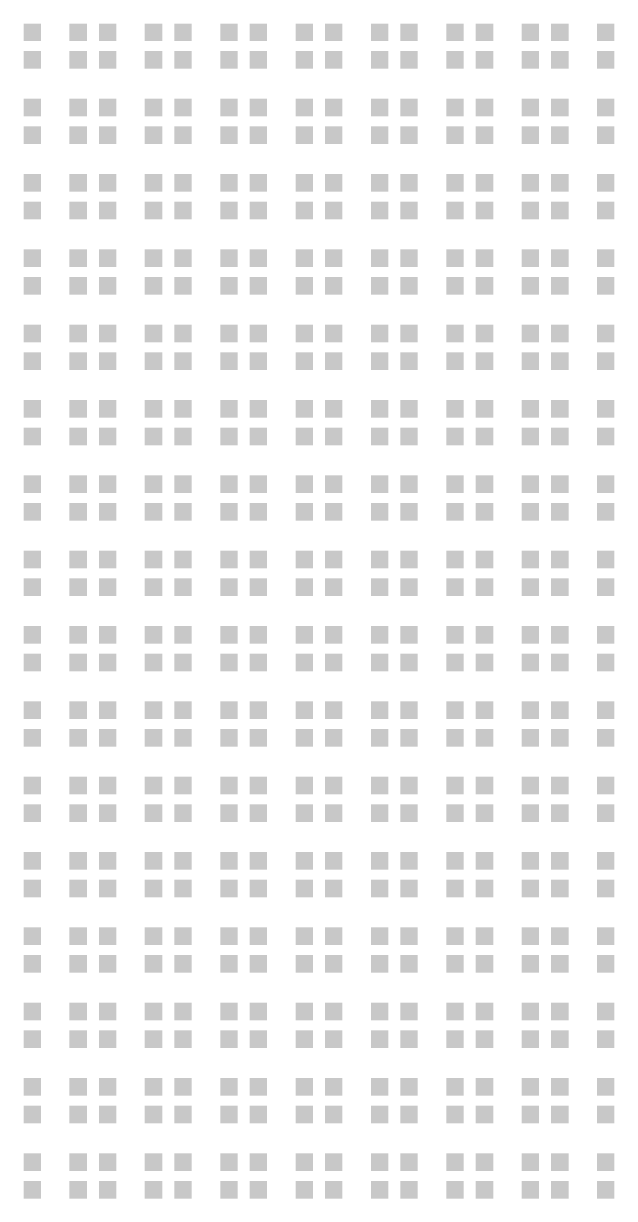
# Model space of a CAD drawing. Header units: millimetres. Extents: x 984 to 3785, y -2474 to -1275.
# Drawn here: x 984 to 1582, y -2474 to -1285 of the extents above; entities that cross this region are included whole.
import ezdxf

# ---------------------------------------------------------------- set-up
doc = ezdxf.new("R2010")
doc.units = ezdxf.units.MM
doc.layers.add('BLACK', color=23, linetype='CONTINUOUS', lineweight=100)

msp = doc.modelspace()

# ---------------------------------------------------------------- hatches: boundary and pattern name
at = {"layer": 'BLACK', "lineweight": 0}
for points in [[(983.869, -1285.24), (983.869, -1303.02), (1001.649, -1303.02), (1001.649, -1285.24)], [(1030.351, -1285.24), (1030.351, -1303.02), (1048.131, -1303.02), (1048.131, -1285.24)], [(1060.069, -1285.24), (1060.069, -1303.02), (1077.849, -1303.02), (1077.849, -1285.24)], [(1106.551, -1285.24), (1106.551, -1303.02), (1124.331, -1303.02), (1124.331, -1285.24)], [(1136.269, -1285.24), (1136.269, -1303.02), (1154.049, -1303.02), (1154.049, -1285.24)], [(1182.751, -1285.24), (1182.751, -1303.02), (1200.531, -1303.02), (1200.531, -1285.24)], [(1212.469, -1285.24), (1212.469, -1303.02), (1230.249, -1303.02), (1230.249, -1285.24)], [(1258.951, -1285.24), (1258.951, -1303.02), (1276.731, -1303.02), (1276.731, -1285.24)], [(1288.669, -1285.24), (1288.669, -1303.02), (1306.449, -1303.02), (1306.449, -1285.24)], [(1335.151, -1285.24), (1335.151, -1303.02), (1352.931, -1303.02), (1352.931, -1285.24)], [(1364.869, -1285.24), (1364.869, -1303.02), (1382.649, -1303.02), (1382.649, -1285.24)], [(1411.351, -1285.24), (1411.351, -1303.02), (1429.131, -1303.02), (1429.131, -1285.24)], [(1441.069, -1285.24), (1441.069, -1303.02), (1458.849, -1303.02), (1458.849, -1285.24)], [(1487.551, -1285.24), (1487.551, -1303.02), (1505.331, -1303.02), (1505.331, -1285.24)], [(1517.269, -1285.24), (1517.269, -1303.02), (1535.049, -1303.02), (1535.049, -1285.24)], [(1563.751, -1285.24), (1563.751, -1303.02), (1581.531, -1303.02), (1581.531, -1285.24)], [(983.869, -1313.18), (983.869, -1330.96), (1001.649, -1330.96), (1001.649, -1313.18)], [(1030.351, -1330.96), (1048.131, -1330.96), (1048.131, -1313.18), (1030.351, -1313.18)], [(1060.069, -1313.18), (1060.069, -1330.96), (1077.849, -1330.96), (1077.849, -1313.18)], [(1106.551, -1330.96), (1124.331, -1330.96), (1124.331, -1313.18), (1106.551, -1313.18)], [(1136.269, -1313.18), (1136.269, -1330.96), (1154.049, -1330.96), (1154.049, -1313.18)], [(1182.751, -1330.96), (1200.531, -1330.96), (1200.531, -1313.18), (1182.751, -1313.18)], [(1212.469, -1313.18), (1212.469, -1330.96), (1230.249, -1330.96), (1230.249, -1313.18)], [(1258.951, -1330.96), (1276.731, -1330.96), (1276.731, -1313.18), (1258.951, -1313.18)], [(1288.669, -1313.18), (1288.669, -1330.96), (1306.449, -1330.96), (1306.449, -1313.18)], [(1335.151, -1330.96), (1352.931, -1330.96), (1352.931, -1313.18), (1335.151, -1313.18)], [(1364.869, -1313.18), (1364.869, -1330.96), (1382.649, -1330.96), (1382.649, -1313.18)], [(1411.351, -1330.96), (1429.131, -1330.96), (1429.131, -1313.18), (1411.351, -1313.18)], [(1441.069, -1313.18), (1441.069, -1330.96), (1458.849, -1330.96), (1458.849, -1313.18)], [(1487.551, -1330.96), (1505.331, -1330.96), (1505.331, -1313.18), (1487.551, -1313.18)], [(1517.269, -1313.18), (1517.269, -1330.96), (1535.049, -1330.96), (1535.049, -1313.18)], [(1563.751, -1330.96), (1581.531, -1330.96), (1581.531, -1313.18), (1563.751, -1313.18)], [(983.869, -1361.44), (983.869, -1379.22), (1001.649, -1379.22), (1001.649, -1361.44)], [(1030.351, -1379.22), (1048.131, -1379.22), (1048.131, -1361.44), (1030.351, -1361.44)], [(1060.069, -1361.44), (1060.069, -1379.22), (1077.849, -1379.22), (1077.849, -1361.44)], [(1106.551, -1379.22), (1124.331, -1379.22), (1124.331, -1361.44), (1106.551, -1361.44)], [(1136.269, -1361.44), (1136.269, -1379.22), (1154.049, -1379.22), (1154.049, -1361.44)], [(1182.751, -1379.22), (1200.531, -1379.22), (1200.531, -1361.44), (1182.751, -1361.44)], [(1212.469, -1361.44), (1212.469, -1379.22), (1230.249, -1379.22), (1230.249, -1361.44)], [(1258.951, -1379.22), (1276.731, -1379.22), (1276.731, -1361.44), (1258.951, -1361.44)], [(1288.669, -1361.44), (1288.669, -1379.22), (1306.449, -1379.22), (1306.449, -1361.44)], [(1335.151, -1379.22), (1352.931, -1379.22), (1352.931, -1361.44), (1335.151, -1361.44)], [(1364.869, -1361.44), (1364.869, -1379.22), (1382.649, -1379.22), (1382.649, -1361.44)], [(1411.351, -1379.22), (1429.131, -1379.22), (1429.131, -1361.44), (1411.351, -1361.44)], [(1441.069, -1361.44), (1441.069, -1379.22), (1458.849, -1379.22), (1458.849, -1361.44)], [(1487.551, -1379.22), (1505.331, -1379.22), (1505.331, -1361.44), (1487.551, -1361.44)], [(1517.269, -1361.44), (1517.269, -1379.22), (1535.049, -1379.22), (1535.049, -1361.44)], [(1563.751, -1379.22), (1581.531, -1379.22), (1581.531, -1361.44), (1563.751, -1361.44)], [(983.869, -1389.38), (983.869, -1407.16), (1001.649, -1407.16), (1001.649, -1389.38)], [(1030.351, -1407.16), (1048.131, -1407.16), (1048.131, -1389.38), (1030.351, -1389.38)], [(1060.069, -1389.38), (1060.069, -1407.16), (1077.849, -1407.16), (1077.849, -1389.38)], [(1106.551, -1407.16), (1124.331, -1407.16), (1124.331, -1389.38), (1106.551, -1389.38)], [(1136.269, -1389.38), (1136.269, -1407.16), (1154.049, -1407.16), (1154.049, -1389.38)], [(1182.751, -1407.16), (1200.531, -1407.16), (1200.531, -1389.38), (1182.751, -1389.38)], [(1212.469, -1389.38), (1212.469, -1407.16), (1230.249, -1407.16), (1230.249, -1389.38)], [(1258.951, -1407.16), (1276.731, -1407.16), (1276.731, -1389.38), (1258.951, -1389.38)], [(1288.669, -1389.38), (1288.669, -1407.16), (1306.449, -1407.16), (1306.449, -1389.38)], [(1335.151, -1407.16), (1352.931, -1407.16), (1352.931, -1389.38), (1335.151, -1389.38)], [(1364.869, -1389.38), (1364.869, -1407.16), (1382.649, -1407.16), (1382.649, -1389.38)], [(1411.351, -1407.16), (1429.131, -1407.16), (1429.131, -1389.38), (1411.351, -1389.38)], [(1441.069, -1389.38), (1441.069, -1407.16), (1458.849, -1407.16), (1458.849, -1389.38)], [(1487.551, -1407.16), (1505.331, -1407.16), (1505.331, -1389.38), (1487.551, -1389.38)], [(1517.269, -1389.38), (1517.269, -1407.16), (1535.049, -1407.16), (1535.049, -1389.38)], [(1563.751, -1407.16), (1581.531, -1407.16), (1581.531, -1389.38), (1563.751, -1389.38)], [(983.869, -1437.64), (983.869, -1455.42), (1001.649, -1455.42), (1001.649, -1437.64)], [(1030.351, -1437.64), (1030.351, -1455.42), (1048.131, -1455.42), (1048.131, -1437.64)], [(1060.069, -1455.42), (1077.849, -1455.42), (1077.849, -1437.64), (1060.069, -1437.64)], [(1106.551, -1455.42), (1124.331, -1455.42), (1124.331, -1437.64), (1106.551, -1437.64)], [(1136.269, -1437.64), (1136.269, -1455.42), (1154.049, -1455.42), (1154.049, -1437.64)], [(1182.751, -1437.64), (1182.751, -1455.42), (1200.531, -1455.42), (1200.531, -1437.64)], [(1212.469, -1455.42), (1230.249, -1455.42), (1230.249, -1437.64), (1212.469, -1437.64)], [(1258.951, -1455.42), (1276.731, -1455.42), (1276.731, -1437.64), (1258.951, -1437.64)], [(1288.669, -1437.64), (1288.669, -1455.42), (1306.449, -1455.42), (1306.449, -1437.64)], [(1335.151, -1437.64), (1335.151, -1455.42), (1352.931, -1455.42), (1352.931, -1437.64)], [(1364.869, -1455.42), (1382.649, -1455.42), (1382.649, -1437.64), (1364.869, -1437.64)], [(1411.351, -1455.42), (1429.131, -1455.42), (1429.131, -1437.64), (1411.351, -1437.64)], [(1441.069, -1437.64), (1441.069, -1455.42), (1458.849, -1455.42), (1458.849, -1437.64)], [(1487.551, -1437.64), (1487.551, -1455.42), (1505.331, -1455.42), (1505.331, -1437.64)], [(1517.269, -1455.42), (1535.049, -1455.42), (1535.049, -1437.64), (1517.269, -1437.64)], [(1563.751, -1455.42), (1581.531, -1455.42), (1581.531, -1437.64), (1563.751, -1437.64)], [(983.869, -1465.58), (983.869, -1483.36), (1001.649, -1483.36), (1001.649, -1465.58)], [(1030.351, -1483.36), (1048.131, -1483.36), (1048.131, -1465.58), (1030.351, -1465.58)], [(1060.069, -1465.58), (1060.069, -1483.36), (1077.849, -1483.36), (1077.849, -1465.58)], [(1106.551, -1483.36), (1124.331, -1483.36), (1124.331, -1465.58), (1106.551, -1465.58)], [(1136.269, -1465.58), (1136.269, -1483.36), (1154.049, -1483.36), (1154.049, -1465.58)], [(1182.751, -1483.36), (1200.531, -1483.36), (1200.531, -1465.58), (1182.751, -1465.58)], [(1212.469, -1465.58), (1212.469, -1483.36), (1230.249, -1483.36), (1230.249, -1465.58)], [(1258.951, -1483.36), (1276.731, -1483.36), (1276.731, -1465.58), (1258.951, -1465.58)], [(1288.669, -1465.58), (1288.669, -1483.36), (1306.449, -1483.36), (1306.449, -1465.58)], [(1335.151, -1483.36), (1352.931, -1483.36), (1352.931, -1465.58), (1335.151, -1465.58)], [(1364.869, -1465.58), (1364.869, -1483.36), (1382.649, -1483.36), (1382.649, -1465.58)], [(1411.351, -1483.36), (1429.131, -1483.36), (1429.131, -1465.58), (1411.351, -1465.58)], [(1441.069, -1465.58), (1441.069, -1483.36), (1458.849, -1483.36), (1458.849, -1465.58)], [(1487.551, -1483.36), (1505.331, -1483.36), (1505.331, -1465.58), (1487.551, -1465.58)], [(1517.269, -1465.58), (1517.269, -1483.36), (1535.049, -1483.36), (1535.049, -1465.58)], [(1563.751, -1483.36), (1581.531, -1483.36), (1581.531, -1465.58), (1563.751, -1465.58)], [(983.869, -1513.84), (983.869, -1531.62), (1001.649, -1531.62), (1001.649, -1513.84)], [(1030.351, -1513.84), (1030.351, -1531.62), (1048.131, -1531.62), (1048.131, -1513.84)], [(1060.069, -1513.84), (1060.069, -1531.62), (1077.849, -1531.62), (1077.849, -1513.84)], [(1106.551, -1513.84), (1106.551, -1531.62), (1124.331, -1531.62), (1124.331, -1513.84)], [(1136.269, -1513.84), (1136.269, -1531.62), (1154.049, -1531.62), (1154.049, -1513.84)], [(1182.751, -1513.84), (1182.751, -1531.62), (1200.531, -1531.62), (1200.531, -1513.84)], [(1212.469, -1513.84), (1212.469, -1531.62), (1230.249, -1531.62), (1230.249, -1513.84)], [(1258.951, -1513.84), (1258.951, -1531.62), (1276.731, -1531.62), (1276.731, -1513.84)], [(1288.669, -1531.62), (1306.449, -1531.62), (1306.449, -1513.84), (1288.669, -1513.84)], [(1335.151, -1531.62), (1352.931, -1531.62), (1352.931, -1513.84), (1335.151, -1513.84)], [(1364.869, -1531.62), (1382.649, -1531.62), (1382.649, -1513.84), (1364.869, -1513.84)], [(1411.351, -1531.62), (1429.131, -1531.62), (1429.131, -1513.84), (1411.351, -1513.84)], [(1441.069, -1531.62), (1458.849, -1531.62), (1458.849, -1513.84), (1441.069, -1513.84)], [(1487.551, -1531.62), (1505.331, -1531.62), (1505.331, -1513.84), (1487.551, -1513.84)], [(1517.269, -1531.62), (1535.049, -1531.62), (1535.049, -1513.84), (1517.269, -1513.84)], [(1563.751, -1531.62), (1581.531, -1531.62), (1581.531, -1513.84), (1563.751, -1513.84)], [(983.869, -1541.78), (983.869, -1559.56), (1001.649, -1559.56), (1001.649, -1541.78)], [(1030.351, -1541.78), (1030.351, -1559.56), (1048.131, -1559.56), (1048.131, -1541.78)], [(1060.069, -1541.78), (1060.069, -1559.56), (1077.849, -1559.56), (1077.849, -1541.78)], [(1106.551, -1541.78), (1106.551, -1559.56), (1124.331, -1559.56), (1124.331, -1541.78)], [(1136.269, -1541.78), (1136.269, -1559.56), (1154.049, -1559.56), (1154.049, -1541.78)], [(1182.751, -1541.78), (1182.751, -1559.56), (1200.531, -1559.56), (1200.531, -1541.78)], [(1212.469, -1541.78), (1212.469, -1559.56), (1230.249, -1559.56), (1230.249, -1541.78)], [(1258.951, -1541.78), (1258.951, -1559.56), (1276.731, -1559.56), (1276.731, -1541.78)], [(1288.669, -1541.78), (1288.669, -1559.56), (1306.449, -1559.56), (1306.449, -1541.78)], [(1335.151, -1541.78), (1335.151, -1559.56), (1352.931, -1559.56), (1352.931, -1541.78)], [(1364.869, -1541.78), (1364.869, -1559.56), (1382.649, -1559.56), (1382.649, -1541.78)], [(1411.351, -1541.78), (1411.351, -1559.56), (1429.131, -1559.56), (1429.131, -1541.78)], [(1441.069, -1541.78), (1441.069, -1559.56), (1458.849, -1559.56), (1458.849, -1541.78)], [(1487.551, -1541.78), (1487.551, -1559.56), (1505.331, -1559.56), (1505.331, -1541.78)], [(1517.269, -1541.78), (1517.269, -1559.56), (1535.049, -1559.56), (1535.049, -1541.78)], [(1563.751, -1541.78), (1563.751, -1559.56), (1581.531, -1559.56), (1581.531, -1541.78)], [(983.869, -1590.04), (983.869, -1607.82), (1001.649, -1607.82), (1001.649, -1590.04)], [(1030.351, -1590.04), (1030.351, -1607.82), (1048.131, -1607.82), (1048.131, -1590.04)], [(1060.069, -1590.04), (1060.069, -1607.82), (1077.849, -1607.82), (1077.849, -1590.04)], [(1106.551, -1590.04), (1106.551, -1607.82), (1124.331, -1607.82), (1124.331, -1590.04)], [(1136.269, -1590.04), (1136.269, -1607.82), (1154.049, -1607.82), (1154.049, -1590.04)], [(1182.751, -1590.04), (1182.751, -1607.82), (1200.531, -1607.82), (1200.531, -1590.04)], [(1212.469, -1590.04), (1212.469, -1607.82), (1230.249, -1607.82), (1230.249, -1590.04)], [(1258.951, -1590.04), (1258.951, -1607.82), (1276.731, -1607.82), (1276.731, -1590.04)], [(1288.669, -1590.04), (1288.669, -1607.82), (1306.449, -1607.82), (1306.449, -1590.04)], [(1335.151, -1590.04), (1335.151, -1607.82), (1352.931, -1607.82), (1352.931, -1590.04)], [(1364.869, -1590.04), (1364.869, -1607.82), (1382.649, -1607.82), (1382.649, -1590.04)], [(1411.351, -1590.04), (1411.351, -1607.82), (1429.131, -1607.82), (1429.131, -1590.04)], [(1441.069, -1590.04), (1441.069, -1607.82), (1458.849, -1607.82), (1458.849, -1590.04)], [(1487.551, -1590.04), (1487.551, -1607.82), (1505.331, -1607.82), (1505.331, -1590.04)], [(1517.269, -1590.04), (1517.269, -1607.82), (1535.049, -1607.82), (1535.049, -1590.04)], [(1563.751, -1590.04), (1563.751, -1607.82), (1581.531, -1607.82), (1581.531, -1590.04)], [(983.869, -1617.98), (983.869, -1635.76), (1001.649, -1635.76), (1001.649, -1617.98)], [(1030.351, -1617.98), (1030.351, -1635.76), (1048.131, -1635.76), (1048.131, -1617.98)], [(1060.069, -1617.98), (1060.069, -1635.76), (1077.849, -1635.76), (1077.849, -1617.98)], [(1106.551, -1617.98), (1106.551, -1635.76), (1124.331, -1635.76), (1124.331, -1617.98)], [(1136.269, -1617.98), (1136.269, -1635.76), (1154.049, -1635.76), (1154.049, -1617.98)], [(1182.751, -1617.98), (1182.751, -1635.76), (1200.531, -1635.76), (1200.531, -1617.98)], [(1212.469, -1617.98), (1212.469, -1635.76), (1230.249, -1635.76), (1230.249, -1617.98)], [(1258.951, -1617.98), (1258.951, -1635.76), (1276.731, -1635.76), (1276.731, -1617.98)], [(1288.669, -1617.98), (1288.669, -1635.76), (1306.449, -1635.76), (1306.449, -1617.98)], [(1335.151, -1617.98), (1335.151, -1635.76), (1352.931, -1635.76), (1352.931, -1617.98)], [(1364.869, -1617.98), (1364.869, -1635.76), (1382.649, -1635.76), (1382.649, -1617.98)], [(1411.351, -1617.98), (1411.351, -1635.76), (1429.131, -1635.76), (1429.131, -1617.98)], [(1441.069, -1617.98), (1441.069, -1635.76), (1458.849, -1635.76), (1458.849, -1617.98)], [(1487.551, -1617.98), (1487.551, -1635.76), (1505.331, -1635.76), (1505.331, -1617.98)], [(1517.269, -1617.98), (1517.269, -1635.76), (1535.049, -1635.76), (1535.049, -1617.98)], [(1563.751, -1617.98), (1563.751, -1635.76), (1581.531, -1635.76), (1581.531, -1617.98)], [(983.869, -1666.24), (983.869, -1684.02), (1001.649, -1684.02), (1001.649, -1666.24)], [(1030.351, -1666.24), (1030.351, -1684.02), (1048.131, -1684.02), (1048.131, -1666.24)], [(1060.069, -1666.24), (1060.069, -1684.02), (1077.849, -1684.02), (1077.849, -1666.24)], [(1106.551, -1666.24), (1106.551, -1684.02), (1124.331, -1684.02), (1124.331, -1666.24)], [(1136.269, -1666.24), (1136.269, -1684.02), (1154.049, -1684.02), (1154.049, -1666.24)], [(1182.751, -1666.24), (1182.751, -1684.02), (1200.531, -1684.02), (1200.531, -1666.24)], [(1212.469, -1666.24), (1212.469, -1684.02), (1230.249, -1684.02), (1230.249, -1666.24)], [(1258.951, -1666.24), (1258.951, -1684.02), (1276.731, -1684.02), (1276.731, -1666.24)], [(1288.669, -1666.24), (1288.669, -1684.02), (1306.449, -1684.02), (1306.449, -1666.24)], [(1335.151, -1666.24), (1335.151, -1684.02), (1352.931, -1684.02), (1352.931, -1666.24)], [(1364.869, -1666.24), (1364.869, -1684.02), (1382.649, -1684.02), (1382.649, -1666.24)], [(1411.351, -1666.24), (1411.351, -1684.02), (1429.131, -1684.02), (1429.131, -1666.24)], [(1441.069, -1666.24), (1441.069, -1684.02), (1458.849, -1684.02), (1458.849, -1666.24)], [(1487.551, -1666.24), (1487.551, -1684.02), (1505.331, -1684.02), (1505.331, -1666.24)], [(1517.269, -1666.24), (1517.269, -1684.02), (1535.049, -1684.02), (1535.049, -1666.24)], [(1563.751, -1666.24), (1563.751, -1684.02), (1581.531, -1684.02), (1581.531, -1666.24)], [(983.869, -1694.18), (983.869, -1711.96), (1001.649, -1711.96), (1001.649, -1694.18)], [(1030.351, -1694.18), (1030.351, -1711.96), (1048.131, -1711.96), (1048.131, -1694.18)], [(1060.069, -1694.18), (1060.069, -1711.96), (1077.849, -1711.96), (1077.849, -1694.18)], [(1106.551, -1694.18), (1106.551, -1711.96), (1124.331, -1711.96), (1124.331, -1694.18)], [(1136.269, -1711.96), (1154.049, -1711.96), (1154.049, -1694.18), (1136.269, -1694.18)], [(1182.751, -1711.96), (1200.531, -1711.96), (1200.531, -1694.18), (1182.751, -1694.18)], [(1212.469, -1711.96), (1230.249, -1711.96), (1230.249, -1694.18), (1212.469, -1694.18)], [(1258.951, -1711.96), (1276.731, -1711.96), (1276.731, -1694.18), (1258.951, -1694.18)], [(1288.669, -1694.18), (1288.669, -1711.96), (1306.449, -1711.96), (1306.449, -1694.18)], [(1335.151, -1694.18), (1335.151, -1711.96), (1352.931, -1711.96), (1352.931, -1694.18)], [(1364.869, -1694.18), (1364.869, -1711.96), (1382.649, -1711.96), (1382.649, -1694.18)], [(1411.351, -1694.18), (1411.351, -1711.96), (1429.131, -1711.96), (1429.131, -1694.18)], [(1441.069, -1711.96), (1458.849, -1711.96), (1458.849, -1694.18), (1441.069, -1694.18)], [(1487.551, -1711.96), (1505.331, -1711.96), (1505.331, -1694.18), (1487.551, -1694.18)], [(1517.269, -1711.96), (1535.049, -1711.96), (1535.049, -1694.18), (1517.269, -1694.18)], [(1563.751, -1711.96), (1581.531, -1711.96), (1581.531, -1694.18), (1563.751, -1694.18)], [(983.869, -1742.44), (983.869, -1760.22), (1001.649, -1760.22), (1001.649, -1742.44)], [(1030.351, -1760.22), (1048.131, -1760.22), (1048.131, -1742.44), (1030.351, -1742.44)], [(1060.069, -1742.44), (1060.069, -1760.22), (1077.849, -1760.22), (1077.849, -1742.44)], [(1106.551, -1760.22), (1124.331, -1760.22), (1124.331, -1742.44), (1106.551, -1742.44)], [(1136.269, -1742.44), (1136.269, -1760.22), (1154.049, -1760.22), (1154.049, -1742.44)], [(1182.751, -1760.22), (1200.531, -1760.22), (1200.531, -1742.44), (1182.751, -1742.44)], [(1212.469, -1742.44), (1212.469, -1760.22), (1230.249, -1760.22), (1230.249, -1742.44)], [(1258.951, -1760.22), (1276.731, -1760.22), (1276.731, -1742.44), (1258.951, -1742.44)], [(1288.669, -1742.44), (1288.669, -1760.22), (1306.449, -1760.22), (1306.449, -1742.44)], [(1335.151, -1760.22), (1352.931, -1760.22), (1352.931, -1742.44), (1335.151, -1742.44)], [(1364.869, -1742.44), (1364.869, -1760.22), (1382.649, -1760.22), (1382.649, -1742.44)], [(1411.351, -1760.22), (1429.131, -1760.22), (1429.131, -1742.44), (1411.351, -1742.44)], [(1441.069, -1742.44), (1441.069, -1760.22), (1458.849, -1760.22), (1458.849, -1742.44)], [(1487.551, -1760.22), (1505.331, -1760.22), (1505.331, -1742.44), (1487.551, -1742.44)], [(1517.269, -1742.44), (1517.269, -1760.22), (1535.049, -1760.22), (1535.049, -1742.44)], [(1563.751, -1760.22), (1581.531, -1760.22), (1581.531, -1742.44), (1563.751, -1742.44)], [(983.869, -1770.38), (983.869, -1788.16), (1001.649, -1788.16), (1001.649, -1770.38)], [(1030.351, -1770.38), (1030.351, -1788.16), (1048.131, -1788.16), (1048.131, -1770.38)], [(1060.069, -1788.16), (1077.849, -1788.16), (1077.849, -1770.38), (1060.069, -1770.38)], [(1106.551, -1788.16), (1124.331, -1788.16), (1124.331, -1770.38), (1106.551, -1770.38)], [(1136.269, -1770.38), (1136.269, -1788.16), (1154.049, -1788.16), (1154.049, -1770.38)], [(1182.751, -1770.38), (1182.751, -1788.16), (1200.531, -1788.16), (1200.531, -1770.38)], [(1212.469, -1788.16), (1230.249, -1788.16), (1230.249, -1770.38), (1212.469, -1770.38)], [(1258.951, -1788.16), (1276.731, -1788.16), (1276.731, -1770.38), (1258.951, -1770.38)], [(1288.669, -1770.38), (1288.669, -1788.16), (1306.449, -1788.16), (1306.449, -1770.38)], [(1335.151, -1770.38), (1335.151, -1788.16), (1352.931, -1788.16), (1352.931, -1770.38)], [(1364.869, -1788.16), (1382.649, -1788.16), (1382.649, -1770.38), (1364.869, -1770.38)], [(1411.351, -1788.16), (1429.131, -1788.16), (1429.131, -1770.38), (1411.351, -1770.38)], [(1441.069, -1770.38), (1441.069, -1788.16), (1458.849, -1788.16), (1458.849, -1770.38)], [(1487.551, -1770.38), (1487.551, -1788.16), (1505.331, -1788.16), (1505.331, -1770.38)], [(1517.269, -1788.16), (1535.049, -1788.16), (1535.049, -1770.38), (1517.269, -1770.38)], [(1563.751, -1788.16), (1581.531, -1788.16), (1581.531, -1770.38), (1563.751, -1770.38)], [(983.869, -1818.64), (983.869, -1836.42), (1001.649, -1836.42), (1001.649, -1818.64)], [(1030.351, -1836.42), (1048.131, -1836.42), (1048.131, -1818.64), (1030.351, -1818.64)], [(1060.069, -1818.64), (1060.069, -1836.42), (1077.849, -1836.42), (1077.849, -1818.64)], [(1106.551, -1836.42), (1124.331, -1836.42), (1124.331, -1818.64), (1106.551, -1818.64)], [(1136.269, -1818.64), (1136.269, -1836.42), (1154.049, -1836.42), (1154.049, -1818.64)], [(1182.751, -1836.42), (1200.531, -1836.42), (1200.531, -1818.64), (1182.751, -1818.64)], [(1212.469, -1818.64), (1212.469, -1836.42), (1230.249, -1836.42), (1230.249, -1818.64)], [(1258.951, -1836.42), (1276.731, -1836.42), (1276.731, -1818.64), (1258.951, -1818.64)], [(1288.669, -1818.64), (1288.669, -1836.42), (1306.449, -1836.42), (1306.449, -1818.64)], [(1335.151, -1836.42), (1352.931, -1836.42), (1352.931, -1818.64), (1335.151, -1818.64)], [(1364.869, -1818.64), (1364.869, -1836.42), (1382.649, -1836.42), (1382.649, -1818.64)], [(1411.351, -1836.42), (1429.131, -1836.42), (1429.131, -1818.64), (1411.351, -1818.64)], [(1441.069, -1818.64), (1441.069, -1836.42), (1458.849, -1836.42), (1458.849, -1818.64)], [(1487.551, -1836.42), (1505.331, -1836.42), (1505.331, -1818.64), (1487.551, -1818.64)], [(1517.269, -1818.64), (1517.269, -1836.42), (1535.049, -1836.42), (1535.049, -1818.64)], [(1563.751, -1836.42), (1581.531, -1836.42), (1581.531, -1818.64), (1563.751, -1818.64)], [(983.869, -1846.58), (983.869, -1864.36), (1001.649, -1864.36), (1001.649, -1846.58)], [(1030.351, -1864.36), (1048.131, -1864.36), (1048.131, -1846.58), (1030.351, -1846.58)], [(1060.069, -1846.58), (1060.069, -1864.36), (1077.849, -1864.36), (1077.849, -1846.58)], [(1106.551, -1864.36), (1124.331, -1864.36), (1124.331, -1846.58), (1106.551, -1846.58)], [(1136.269, -1846.58), (1136.269, -1864.36), (1154.049, -1864.36), (1154.049, -1846.58)], [(1182.751, -1864.36), (1200.531, -1864.36), (1200.531, -1846.58), (1182.751, -1846.58)], [(1212.469, -1846.58), (1212.469, -1864.36), (1230.249, -1864.36), (1230.249, -1846.58)], [(1258.951, -1864.36), (1276.731, -1864.36), (1276.731, -1846.58), (1258.951, -1846.58)], [(1288.669, -1846.58), (1288.669, -1864.36), (1306.449, -1864.36), (1306.449, -1846.58)], [(1335.151, -1864.36), (1352.931, -1864.36), (1352.931, -1846.58), (1335.151, -1846.58)], [(1364.869, -1846.58), (1364.869, -1864.36), (1382.649, -1864.36), (1382.649, -1846.58)], [(1411.351, -1864.36), (1429.131, -1864.36), (1429.131, -1846.58), (1411.351, -1846.58)], [(1441.069, -1846.58), (1441.069, -1864.36), (1458.849, -1864.36), (1458.849, -1846.58)], [(1487.551, -1864.36), (1505.331, -1864.36), (1505.331, -1846.58), (1487.551, -1846.58)], [(1517.269, -1846.58), (1517.269, -1864.36), (1535.049, -1864.36), (1535.049, -1846.58)], [(1563.751, -1864.36), (1581.531, -1864.36), (1581.531, -1846.58), (1563.751, -1846.58)], [(983.869, -1894.84), (983.869, -1912.62), (1001.649, -1912.62), (1001.649, -1894.84)], [(1030.351, -1912.62), (1048.131, -1912.62), (1048.131, -1894.84), (1030.351, -1894.84)], [(1060.069, -1894.84), (1060.069, -1912.62), (1077.849, -1912.62), (1077.849, -1894.84)], [(1106.551, -1912.62), (1124.331, -1912.62), (1124.331, -1894.84), (1106.551, -1894.84)], [(1136.269, -1894.84), (1136.269, -1912.62), (1154.049, -1912.62), (1154.049, -1894.84)], [(1182.751, -1912.62), (1200.531, -1912.62), (1200.531, -1894.84), (1182.751, -1894.84)], [(1212.469, -1894.84), (1212.469, -1912.62), (1230.249, -1912.62), (1230.249, -1894.84)], [(1258.951, -1912.62), (1276.731, -1912.62), (1276.731, -1894.84), (1258.951, -1894.84)], [(1288.669, -1894.84), (1288.669, -1912.62), (1306.449, -1912.62), (1306.449, -1894.84)], [(1335.151, -1912.62), (1352.931, -1912.62), (1352.931, -1894.84), (1335.151, -1894.84)], [(1364.869, -1894.84), (1364.869, -1912.62), (1382.649, -1912.62), (1382.649, -1894.84)], [(1411.351, -1912.62), (1429.131, -1912.62), (1429.131, -1894.84), (1411.351, -1894.84)], [(1441.069, -1894.84), (1441.069, -1912.62), (1458.849, -1912.62), (1458.849, -1894.84)], [(1487.551, -1912.62), (1505.331, -1912.62), (1505.331, -1894.84), (1487.551, -1894.84)], [(1517.269, -1894.84), (1517.269, -1912.62), (1535.049, -1912.62), (1535.049, -1894.84)], [(1563.751, -1912.62), (1581.531, -1912.62), (1581.531, -1894.84), (1563.751, -1894.84)], [(983.869, -1922.78), (983.869, -1940.56), (1001.649, -1940.56), (1001.649, -1922.78)], [(1030.351, -1922.78), (1030.351, -1940.56), (1048.131, -1940.56), (1048.131, -1922.78)], [(1060.069, -1922.78), (1060.069, -1940.56), (1077.849, -1940.56), (1077.849, -1922.78)], [(1106.551, -1922.78), (1106.551, -1940.56), (1124.331, -1940.56), (1124.331, -1922.78)], [(1136.269, -1922.78), (1136.269, -1940.56), (1154.049, -1940.56), (1154.049, -1922.78)], [(1182.751, -1922.78), (1182.751, -1940.56), (1200.531, -1940.56), (1200.531, -1922.78)], [(1212.469, -1922.78), (1212.469, -1940.56), (1230.249, -1940.56), (1230.249, -1922.78)], [(1258.951, -1922.78), (1258.951, -1940.56), (1276.731, -1940.56), (1276.731, -1922.78)], [(1288.669, -1922.78), (1288.669, -1940.56), (1306.449, -1940.56), (1306.449, -1922.78)], [(1335.151, -1922.78), (1335.151, -1940.56), (1352.931, -1940.56), (1352.931, -1922.78)], [(1364.869, -1922.78), (1364.869, -1940.56), (1382.649, -1940.56), (1382.649, -1922.78)], [(1411.351, -1922.78), (1411.351, -1940.56), (1429.131, -1940.56), (1429.131, -1922.78)], [(1441.069, -1922.78), (1441.069, -1940.56), (1458.849, -1940.56), (1458.849, -1922.78)], [(1487.551, -1922.78), (1487.551, -1940.56), (1505.331, -1940.56), (1505.331, -1922.78)], [(1517.269, -1922.78), (1517.269, -1940.56), (1535.049, -1940.56), (1535.049, -1922.78)], [(1563.751, -1922.78), (1563.751, -1940.56), (1581.531, -1940.56), (1581.531, -1922.78)], [(983.869, -1971.04), (983.869, -1988.82), (1001.649, -1988.82), (1001.649, -1971.04)], [(1030.351, -1971.04), (1030.351, -1988.82), (1048.131, -1988.82), (1048.131, -1971.04)], [(1060.069, -1971.04), (1060.069, -1988.82), (1077.849, -1988.82), (1077.849, -1971.04)], [(1106.551, -1971.04), (1106.551, -1988.82), (1124.331, -1988.82), (1124.331, -1971.04)], [(1136.269, -1971.04), (1136.269, -1988.82), (1154.049, -1988.82), (1154.049, -1971.04)], [(1182.751, -1971.04), (1182.751, -1988.82), (1200.531, -1988.82), (1200.531, -1971.04)], [(1212.469, -1971.04), (1212.469, -1988.82), (1230.249, -1988.82), (1230.249, -1971.04)], [(1258.951, -1971.04), (1258.951, -1988.82), (1276.731, -1988.82), (1276.731, -1971.04)], [(1288.669, -1971.04), (1288.669, -1988.82), (1306.449, -1988.82), (1306.449, -1971.04)], [(1335.151, -1971.04), (1335.151, -1988.82), (1352.931, -1988.82), (1352.931, -1971.04)], [(1364.869, -1971.04), (1364.869, -1988.82), (1382.649, -1988.82), (1382.649, -1971.04)], [(1411.351, -1971.04), (1411.351, -1988.82), (1429.131, -1988.82), (1429.131, -1971.04)], [(1441.069, -1971.04), (1441.069, -1988.82), (1458.849, -1988.82), (1458.849, -1971.04)], [(1487.551, -1971.04), (1487.551, -1988.82), (1505.331, -1988.82), (1505.331, -1971.04)], [(1517.269, -1971.04), (1517.269, -1988.82), (1535.049, -1988.82), (1535.049, -1971.04)], [(1563.751, -1971.04), (1563.751, -1988.82), (1581.531, -1988.82), (1581.531, -1971.04)], [(983.869, -1998.98), (983.869, -2016.76), (1001.649, -2016.76), (1001.649, -1998.98)], [(1030.351, -1998.98), (1030.351, -2016.76), (1048.131, -2016.76), (1048.131, -1998.98)], [(1060.069, -1998.98), (1060.069, -2016.76), (1077.849, -2016.76), (1077.849, -1998.98)], [(1106.551, -1998.98), (1106.551, -2016.76), (1124.331, -2016.76), (1124.331, -1998.98)], [(1136.269, -1998.98), (1136.269, -2016.76), (1154.049, -2016.76), (1154.049, -1998.98)], [(1182.751, -1998.98), (1182.751, -2016.76), (1200.531, -2016.76), (1200.531, -1998.98)], [(1212.469, -1998.98), (1212.469, -2016.76), (1230.249, -2016.76), (1230.249, -1998.98)], [(1258.951, -1998.98), (1258.951, -2016.76), (1276.731, -2016.76), (1276.731, -1998.98)], [(1288.669, -1998.98), (1288.669, -2016.76), (1306.449, -2016.76), (1306.449, -1998.98)], [(1335.151, -1998.98), (1335.151, -2016.76), (1352.931, -2016.76), (1352.931, -1998.98)], [(1364.869, -1998.98), (1364.869, -2016.76), (1382.649, -2016.76), (1382.649, -1998.98)], [(1411.351, -1998.98), (1411.351, -2016.76), (1429.131, -2016.76), (1429.131, -1998.98)], [(1441.069, -1998.98), (1441.069, -2016.76), (1458.849, -2016.76), (1458.849, -1998.98)], [(1487.551, -1998.98), (1487.551, -2016.76), (1505.331, -2016.76), (1505.331, -1998.98)], [(1517.269, -1998.98), (1517.269, -2016.76), (1535.049, -2016.76), (1535.049, -1998.98)], [(1563.751, -1998.98), (1563.751, -2016.76), (1581.531, -2016.76), (1581.531, -1998.98)], [(983.869, -2047.24), (983.869, -2065.02), (1001.649, -2065.02), (1001.649, -2047.24)], [(1030.351, -2047.24), (1030.351, -2065.02), (1048.131, -2065.02), (1048.131, -2047.24)], [(1060.069, -2047.24), (1060.069, -2065.02), (1077.849, -2065.02), (1077.849, -2047.24)], [(1106.551, -2047.24), (1106.551, -2065.02), (1124.331, -2065.02), (1124.331, -2047.24)], [(1136.269, -2047.24), (1136.269, -2065.02), (1154.049, -2065.02), (1154.049, -2047.24)], [(1182.751, -2047.24), (1182.751, -2065.02), (1200.531, -2065.02), (1200.531, -2047.24)], [(1212.469, -2047.24), (1212.469, -2065.02), (1230.249, -2065.02), (1230.249, -2047.24)], [(1258.951, -2047.24), (1258.951, -2065.02), (1276.731, -2065.02), (1276.731, -2047.24)], [(1288.669, -2047.24), (1288.669, -2065.02), (1306.449, -2065.02), (1306.449, -2047.24)], [(1335.151, -2047.24), (1335.151, -2065.02), (1352.931, -2065.02), (1352.931, -2047.24)], [(1364.869, -2047.24), (1364.869, -2065.02), (1382.649, -2065.02), (1382.649, -2047.24)], [(1411.351, -2047.24), (1411.351, -2065.02), (1429.131, -2065.02), (1429.131, -2047.24)], [(1441.069, -2047.24), (1441.069, -2065.02), (1458.849, -2065.02), (1458.849, -2047.24)], [(1487.551, -2047.24), (1487.551, -2065.02), (1505.331, -2065.02), (1505.331, -2047.24)], [(1517.269, -2047.24), (1517.269, -2065.02), (1535.049, -2065.02), (1535.049, -2047.24)], [(1563.751, -2047.24), (1563.751, -2065.02), (1581.531, -2065.02), (1581.531, -2047.24)], [(983.869, -2075.18), (983.869, -2092.96), (1001.649, -2092.96), (1001.649, -2075.18)], [(1030.351, -2092.96), (1048.131, -2092.96), (1048.131, -2075.18), (1030.351, -2075.18)], [(1060.069, -2075.18), (1060.069, -2092.96), (1077.849, -2092.96), (1077.849, -2075.18)], [(1106.551, -2092.96), (1124.331, -2092.96), (1124.331, -2075.18), (1106.551, -2075.18)], [(1136.269, -2075.18), (1136.269, -2092.96), (1154.049, -2092.96), (1154.049, -2075.18)], [(1182.751, -2092.96), (1200.531, -2092.96), (1200.531, -2075.18), (1182.751, -2075.18)], [(1212.469, -2075.18), (1212.469, -2092.96), (1230.249, -2092.96), (1230.249, -2075.18)], [(1258.951, -2092.96), (1276.731, -2092.96), (1276.731, -2075.18), (1258.951, -2075.18)], [(1288.669, -2075.18), (1288.669, -2092.96), (1306.449, -2092.96), (1306.449, -2075.18)], [(1335.151, -2092.96), (1352.931, -2092.96), (1352.931, -2075.18), (1335.151, -2075.18)], [(1364.869, -2075.18), (1364.869, -2092.96), (1382.649, -2092.96), (1382.649, -2075.18)], [(1411.351, -2092.96), (1429.131, -2092.96), (1429.131, -2075.18), (1411.351, -2075.18)], [(1441.069, -2075.18), (1441.069, -2092.96), (1458.849, -2092.96), (1458.849, -2075.18)], [(1487.551, -2092.96), (1505.331, -2092.96), (1505.331, -2075.18), (1487.551, -2075.18)], [(1517.269, -2075.18), (1517.269, -2092.96), (1535.049, -2092.96), (1535.049, -2075.18)], [(1563.751, -2092.96), (1581.531, -2092.96), (1581.531, -2075.18), (1563.751, -2075.18)], [(983.869, -2123.44), (983.869, -2141.22), (1001.649, -2141.22), (1001.649, -2123.44)], [(1030.351, -2123.44), (1030.351, -2141.22), (1048.131, -2141.22), (1048.131, -2123.44)], [(1060.069, -2123.44), (1060.069, -2141.22), (1077.849, -2141.22), (1077.849, -2123.44)], [(1106.551, -2123.44), (1106.551, -2141.22), (1124.331, -2141.22), (1124.331, -2123.44)], [(1136.269, -2123.44), (1136.269, -2141.22), (1154.049, -2141.22), (1154.049, -2123.44)], [(1182.751, -2123.44), (1182.751, -2141.22), (1200.531, -2141.22), (1200.531, -2123.44)], [(1212.469, -2123.44), (1212.469, -2141.22), (1230.249, -2141.22), (1230.249, -2123.44)], [(1258.951, -2123.44), (1258.951, -2141.22), (1276.731, -2141.22), (1276.731, -2123.44)], [(1288.669, -2123.44), (1288.669, -2141.22), (1306.449, -2141.22), (1306.449, -2123.44)], [(1335.151, -2123.44), (1335.151, -2141.22), (1352.931, -2141.22), (1352.931, -2123.44)], [(1364.869, -2123.44), (1364.869, -2141.22), (1382.649, -2141.22), (1382.649, -2123.44)], [(1411.351, -2123.44), (1411.351, -2141.22), (1429.131, -2141.22), (1429.131, -2123.44)], [(1441.069, -2123.44), (1441.069, -2141.22), (1458.849, -2141.22), (1458.849, -2123.44)], [(1487.551, -2123.44), (1487.551, -2141.22), (1505.331, -2141.22), (1505.331, -2123.44)], [(1517.269, -2123.44), (1517.269, -2141.22), (1535.049, -2141.22), (1535.049, -2123.44)], [(1563.751, -2123.44), (1563.751, -2141.22), (1581.531, -2141.22), (1581.531, -2123.44)], [(983.869, -2151.38), (983.869, -2169.16), (1001.649, -2169.16), (1001.649, -2151.38)], [(1030.351, -2169.16), (1048.131, -2169.16), (1048.131, -2151.38), (1030.351, -2151.38)], [(1060.069, -2151.38), (1060.069, -2169.16), (1077.849, -2169.16), (1077.849, -2151.38)], [(1106.551, -2169.16), (1124.331, -2169.16), (1124.331, -2151.38), (1106.551, -2151.38)], [(1136.269, -2151.38), (1136.269, -2169.16), (1154.049, -2169.16), (1154.049, -2151.38)], [(1182.751, -2169.16), (1200.531, -2169.16), (1200.531, -2151.38), (1182.751, -2151.38)], [(1212.469, -2151.38), (1212.469, -2169.16), (1230.249, -2169.16), (1230.249, -2151.38)], [(1258.951, -2169.16), (1276.731, -2169.16), (1276.731, -2151.38), (1258.951, -2151.38)], [(1288.669, -2151.38), (1288.669, -2169.16), (1306.449, -2169.16), (1306.449, -2151.38)], [(1335.151, -2169.16), (1352.931, -2169.16), (1352.931, -2151.38), (1335.151, -2151.38)], [(1364.869, -2151.38), (1364.869, -2169.16), (1382.649, -2169.16), (1382.649, -2151.38)], [(1411.351, -2169.16), (1429.131, -2169.16), (1429.131, -2151.38), (1411.351, -2151.38)], [(1441.069, -2151.38), (1441.069, -2169.16), (1458.849, -2169.16), (1458.849, -2151.38)], [(1487.551, -2169.16), (1505.331, -2169.16), (1505.331, -2151.38), (1487.551, -2151.38)], [(1517.269, -2151.38), (1517.269, -2169.16), (1535.049, -2169.16), (1535.049, -2151.38)], [(1563.751, -2169.16), (1581.531, -2169.16), (1581.531, -2151.38), (1563.751, -2151.38)], [(983.869, -2199.64), (983.869, -2217.42), (1001.649, -2217.42), (1001.649, -2199.64)], [(1030.351, -2199.64), (1030.351, -2217.42), (1048.131, -2217.42), (1048.131, -2199.64)], [(1060.069, -2199.64), (1060.069, -2217.42), (1077.849, -2217.42), (1077.849, -2199.64)], [(1106.551, -2199.64), (1106.551, -2217.42), (1124.331, -2217.42), (1124.331, -2199.64)], [(1136.269, -2199.64), (1136.269, -2217.42), (1154.049, -2217.42), (1154.049, -2199.64)], [(1182.751, -2199.64), (1182.751, -2217.42), (1200.531, -2217.42), (1200.531, -2199.64)], [(1212.469, -2199.64), (1212.469, -2217.42), (1230.249, -2217.42), (1230.249, -2199.64)], [(1258.951, -2199.64), (1258.951, -2217.42), (1276.731, -2217.42), (1276.731, -2199.64)], [(1288.669, -2217.42), (1306.449, -2217.42), (1306.449, -2199.64), (1288.669, -2199.64)], [(1335.151, -2217.42), (1352.931, -2217.42), (1352.931, -2199.64), (1335.151, -2199.64)], [(1364.869, -2217.42), (1382.649, -2217.42), (1382.649, -2199.64), (1364.869, -2199.64)], [(1411.351, -2217.42), (1429.131, -2217.42), (1429.131, -2199.64), (1411.351, -2199.64)], [(1441.069, -2217.42), (1458.849, -2217.42), (1458.849, -2199.64), (1441.069, -2199.64)], [(1487.551, -2217.42), (1505.331, -2217.42), (1505.331, -2199.64), (1487.551, -2199.64)], [(1517.269, -2217.42), (1535.049, -2217.42), (1535.049, -2199.64), (1517.269, -2199.64)], [(1563.751, -2217.42), (1581.531, -2217.42), (1581.531, -2199.64), (1563.751, -2199.64)], [(983.869, -2227.58), (983.869, -2245.36), (1001.649, -2245.36), (1001.649, -2227.58)], [(1030.351, -2245.36), (1048.131, -2245.36), (1048.131, -2227.58), (1030.351, -2227.58)], [(1060.069, -2227.58), (1060.069, -2245.36), (1077.849, -2245.36), (1077.849, -2227.58)], [(1106.551, -2245.36), (1124.331, -2245.36), (1124.331, -2227.58), (1106.551, -2227.58)], [(1136.269, -2227.58), (1136.269, -2245.36), (1154.049, -2245.36), (1154.049, -2227.58)], [(1182.751, -2245.36), (1200.531, -2245.36), (1200.531, -2227.58), (1182.751, -2227.58)], [(1212.469, -2227.58), (1212.469, -2245.36), (1230.249, -2245.36), (1230.249, -2227.58)], [(1258.951, -2245.36), (1276.731, -2245.36), (1276.731, -2227.58), (1258.951, -2227.58)], [(1288.669, -2227.58), (1288.669, -2245.36), (1306.449, -2245.36), (1306.449, -2227.58)], [(1335.151, -2245.36), (1352.931, -2245.36), (1352.931, -2227.58), (1335.151, -2227.58)], [(1364.869, -2227.58), (1364.869, -2245.36), (1382.649, -2245.36), (1382.649, -2227.58)], [(1411.351, -2245.36), (1429.131, -2245.36), (1429.131, -2227.58), (1411.351, -2227.58)], [(1441.069, -2227.58), (1441.069, -2245.36), (1458.849, -2245.36), (1458.849, -2227.58)], [(1487.551, -2245.36), (1505.331, -2245.36), (1505.331, -2227.58), (1487.551, -2227.58)], [(1517.269, -2227.58), (1517.269, -2245.36), (1535.049, -2245.36), (1535.049, -2227.58)], [(1563.751, -2245.36), (1581.531, -2245.36), (1581.531, -2227.58), (1563.751, -2227.58)], [(983.869, -2275.84), (983.869, -2293.62), (1001.649, -2293.62), (1001.649, -2275.84)], [(1030.351, -2275.84), (1030.351, -2293.62), (1048.131, -2293.62), (1048.131, -2275.84)], [(1060.069, -2293.62), (1077.849, -2293.62), (1077.849, -2275.84), (1060.069, -2275.84)], [(1106.551, -2293.62), (1124.331, -2293.62), (1124.331, -2275.84), (1106.551, -2275.84)], [(1136.269, -2275.84), (1136.269, -2293.62), (1154.049, -2293.62), (1154.049, -2275.84)], [(1182.751, -2275.84), (1182.751, -2293.62), (1200.531, -2293.62), (1200.531, -2275.84)], [(1212.469, -2293.62), (1230.249, -2293.62), (1230.249, -2275.84), (1212.469, -2275.84)], [(1258.951, -2293.62), (1276.731, -2293.62), (1276.731, -2275.84), (1258.951, -2275.84)], [(1288.669, -2275.84), (1288.669, -2293.62), (1306.449, -2293.62), (1306.449, -2275.84)], [(1335.151, -2275.84), (1335.151, -2293.62), (1352.931, -2293.62), (1352.931, -2275.84)], [(1364.869, -2293.62), (1382.649, -2293.62), (1382.649, -2275.84), (1364.869, -2275.84)], [(1411.351, -2293.62), (1429.131, -2293.62), (1429.131, -2275.84), (1411.351, -2275.84)], [(1441.069, -2275.84), (1441.069, -2293.62), (1458.849, -2293.62), (1458.849, -2275.84)], [(1487.551, -2275.84), (1487.551, -2293.62), (1505.331, -2293.62), (1505.331, -2275.84)], [(1517.269, -2293.62), (1535.049, -2293.62), (1535.049, -2275.84), (1517.269, -2275.84)], [(1563.751, -2293.62), (1581.531, -2293.62), (1581.531, -2275.84), (1563.751, -2275.84)], [(983.869, -2303.78), (983.869, -2321.56), (1001.649, -2321.56), (1001.649, -2303.78)], [(1030.351, -2303.78), (1030.351, -2321.56), (1048.131, -2321.56), (1048.131, -2303.78)], [(1060.069, -2303.78), (1060.069, -2321.56), (1077.849, -2321.56), (1077.849, -2303.78)], [(1106.551, -2303.78), (1106.551, -2321.56), (1124.331, -2321.56), (1124.331, -2303.78)], [(1136.269, -2303.78), (1136.269, -2321.56), (1154.049, -2321.56), (1154.049, -2303.78)], [(1182.751, -2303.78), (1182.751, -2321.56), (1200.531, -2321.56), (1200.531, -2303.78)], [(1212.469, -2303.78), (1212.469, -2321.56), (1230.249, -2321.56), (1230.249, -2303.78)], [(1258.951, -2303.78), (1258.951, -2321.56), (1276.731, -2321.56), (1276.731, -2303.78)], [(1288.669, -2303.78), (1288.669, -2321.56), (1306.449, -2321.56), (1306.449, -2303.78)], [(1335.151, -2303.78), (1335.151, -2321.56), (1352.931, -2321.56), (1352.931, -2303.78)], [(1364.869, -2303.78), (1364.869, -2321.56), (1382.649, -2321.56), (1382.649, -2303.78)], [(1411.351, -2303.78), (1411.351, -2321.56), (1429.131, -2321.56), (1429.131, -2303.78)], [(1441.069, -2303.78), (1441.069, -2321.56), (1458.849, -2321.56), (1458.849, -2303.78)], [(1487.551, -2303.78), (1487.551, -2321.56), (1505.331, -2321.56), (1505.331, -2303.78)], [(1517.269, -2303.78), (1517.269, -2321.56), (1535.049, -2321.56), (1535.049, -2303.78)], [(1563.751, -2303.78), (1563.751, -2321.56), (1581.531, -2321.56), (1581.531, -2303.78)], [(983.869, -2352.04), (983.869, -2369.82), (1001.649, -2369.82), (1001.649, -2352.04)], [(1030.351, -2352.04), (1030.351, -2369.82), (1048.131, -2369.82), (1048.131, -2352.04)], [(1060.069, -2352.04), (1060.069, -2369.82), (1077.849, -2369.82), (1077.849, -2352.04)], [(1106.551, -2352.04), (1106.551, -2369.82), (1124.331, -2369.82), (1124.331, -2352.04)], [(1136.269, -2352.04), (1136.269, -2369.82), (1154.049, -2369.82), (1154.049, -2352.04)], [(1182.751, -2352.04), (1182.751, -2369.82), (1200.531, -2369.82), (1200.531, -2352.04)], [(1212.469, -2352.04), (1212.469, -2369.82), (1230.249, -2369.82), (1230.249, -2352.04)], [(1258.951, -2352.04), (1258.951, -2369.82), (1276.731, -2369.82), (1276.731, -2352.04)], [(1288.669, -2352.04), (1288.669, -2369.82), (1306.449, -2369.82), (1306.449, -2352.04)], [(1335.151, -2352.04), (1335.151, -2369.82), (1352.931, -2369.82), (1352.931, -2352.04)], [(1364.869, -2352.04), (1364.869, -2369.82), (1382.649, -2369.82), (1382.649, -2352.04)], [(1411.351, -2352.04), (1411.351, -2369.82), (1429.131, -2369.82), (1429.131, -2352.04)], [(1441.069, -2352.04), (1441.069, -2369.82), (1458.849, -2369.82), (1458.849, -2352.04)], [(1487.551, -2352.04), (1487.551, -2369.82), (1505.331, -2369.82), (1505.331, -2352.04)], [(1517.269, -2352.04), (1517.269, -2369.82), (1535.049, -2369.82), (1535.049, -2352.04)], [(1563.751, -2352.04), (1563.751, -2369.82), (1581.531, -2369.82), (1581.531, -2352.04)], [(983.869, -2379.98), (983.869, -2397.76), (1001.649, -2397.76), (1001.649, -2379.98)], [(1030.351, -2379.98), (1030.351, -2397.76), (1048.131, -2397.76), (1048.131, -2379.98)], [(1060.069, -2379.98), (1060.069, -2397.76), (1077.849, -2397.76), (1077.849, -2379.98)], [(1106.551, -2379.98), (1106.551, -2397.76), (1124.331, -2397.76), (1124.331, -2379.98)], [(1136.269, -2379.98), (1136.269, -2397.76), (1154.049, -2397.76), (1154.049, -2379.98)], [(1182.751, -2379.98), (1182.751, -2397.76), (1200.531, -2397.76), (1200.531, -2379.98)], [(1212.469, -2379.98), (1212.469, -2397.76), (1230.249, -2397.76), (1230.249, -2379.98)], [(1258.951, -2379.98), (1258.951, -2397.76), (1276.731, -2397.76), (1276.731, -2379.98)], [(1288.669, -2379.98), (1288.669, -2397.76), (1306.449, -2397.76), (1306.449, -2379.98)], [(1335.151, -2379.98), (1335.151, -2397.76), (1352.931, -2397.76), (1352.931, -2379.98)], [(1364.869, -2379.98), (1364.869, -2397.76), (1382.649, -2397.76), (1382.649, -2379.98)], [(1411.351, -2379.98), (1411.351, -2397.76), (1429.131, -2397.76), (1429.131, -2379.98)], [(1441.069, -2379.98), (1441.069, -2397.76), (1458.849, -2397.76), (1458.849, -2379.98)], [(1487.551, -2379.98), (1487.551, -2397.76), (1505.331, -2397.76), (1505.331, -2379.98)], [(1517.269, -2379.98), (1517.269, -2397.76), (1535.049, -2397.76), (1535.049, -2379.98)], [(1563.751, -2379.98), (1563.751, -2397.76), (1581.531, -2397.76), (1581.531, -2379.98)], [(983.869, -2428.24), (983.869, -2446.02), (1001.649, -2446.02), (1001.649, -2428.24)], [(1030.351, -2428.24), (1030.351, -2446.02), (1048.131, -2446.02), (1048.131, -2428.24)], [(1060.069, -2428.24), (1060.069, -2446.02), (1077.849, -2446.02), (1077.849, -2428.24)], [(1106.551, -2428.24), (1106.551, -2446.02), (1124.331, -2446.02), (1124.331, -2428.24)], [(1136.269, -2428.24), (1136.269, -2446.02), (1154.049, -2446.02), (1154.049, -2428.24)], [(1182.751, -2428.24), (1182.751, -2446.02), (1200.531, -2446.02), (1200.531, -2428.24)], [(1212.469, -2428.24), (1212.469, -2446.02), (1230.249, -2446.02), (1230.249, -2428.24)], [(1258.951, -2428.24), (1258.951, -2446.02), (1276.731, -2446.02), (1276.731, -2428.24)], [(1288.669, -2428.24), (1288.669, -2446.02), (1306.449, -2446.02), (1306.449, -2428.24)], [(1335.151, -2428.24), (1335.151, -2446.02), (1352.931, -2446.02), (1352.931, -2428.24)], [(1364.869, -2428.24), (1364.869, -2446.02), (1382.649, -2446.02), (1382.649, -2428.24)], [(1411.351, -2428.24), (1411.351, -2446.02), (1429.131, -2446.02), (1429.131, -2428.24)], [(1441.069, -2428.24), (1441.069, -2446.02), (1458.849, -2446.02), (1458.849, -2428.24)], [(1487.551, -2428.24), (1487.551, -2446.02), (1505.331, -2446.02), (1505.331, -2428.24)], [(1517.269, -2428.24), (1517.269, -2446.02), (1535.049, -2446.02), (1535.049, -2428.24)], [(1563.751, -2428.24), (1563.751, -2446.02), (1581.531, -2446.02), (1581.531, -2428.24)], [(983.869, -2456.18), (983.869, -2473.96), (1001.649, -2473.96), (1001.649, -2456.18)], [(1030.351, -2456.18), (1030.351, -2473.96), (1048.131, -2473.96), (1048.131, -2456.18)], [(1060.069, -2473.96), (1077.849, -2473.96), (1077.849, -2456.18), (1060.069, -2456.18)], [(1106.551, -2473.96), (1124.331, -2473.96), (1124.331, -2456.18), (1106.551, -2456.18)], [(1136.269, -2456.18), (1136.269, -2473.96), (1154.049, -2473.96), (1154.049, -2456.18)], [(1182.751, -2456.18), (1182.751, -2473.96), (1200.531, -2473.96), (1200.531, -2456.18)], [(1212.469, -2473.96), (1230.249, -2473.96), (1230.249, -2456.18), (1212.469, -2456.18)], [(1258.951, -2473.96), (1276.731, -2473.96), (1276.731, -2456.18), (1258.951, -2456.18)], [(1288.669, -2456.18), (1288.669, -2473.96), (1306.449, -2473.96), (1306.449, -2456.18)], [(1335.151, -2456.18), (1335.151, -2473.96), (1352.931, -2473.96), (1352.931, -2456.18)], [(1364.869, -2473.96), (1382.649, -2473.96), (1382.649, -2456.18), (1364.869, -2456.18)], [(1411.351, -2473.96), (1429.131, -2473.96), (1429.131, -2456.18), (1411.351, -2456.18)], [(1441.069, -2456.18), (1441.069, -2473.96), (1458.849, -2473.96), (1458.849, -2456.18)], [(1487.551, -2456.18), (1487.551, -2473.96), (1505.331, -2473.96), (1505.331, -2456.18)], [(1517.269, -2473.96), (1535.049, -2473.96), (1535.049, -2456.18), (1517.269, -2456.18)], [(1563.751, -2473.96), (1581.531, -2473.96), (1581.531, -2456.18), (1563.751, -2456.18)]]:
    msp.add_hatch(color=256, dxfattribs=at).paths.add_polyline_path(points)

doc.saveas('drawing.dxf')
